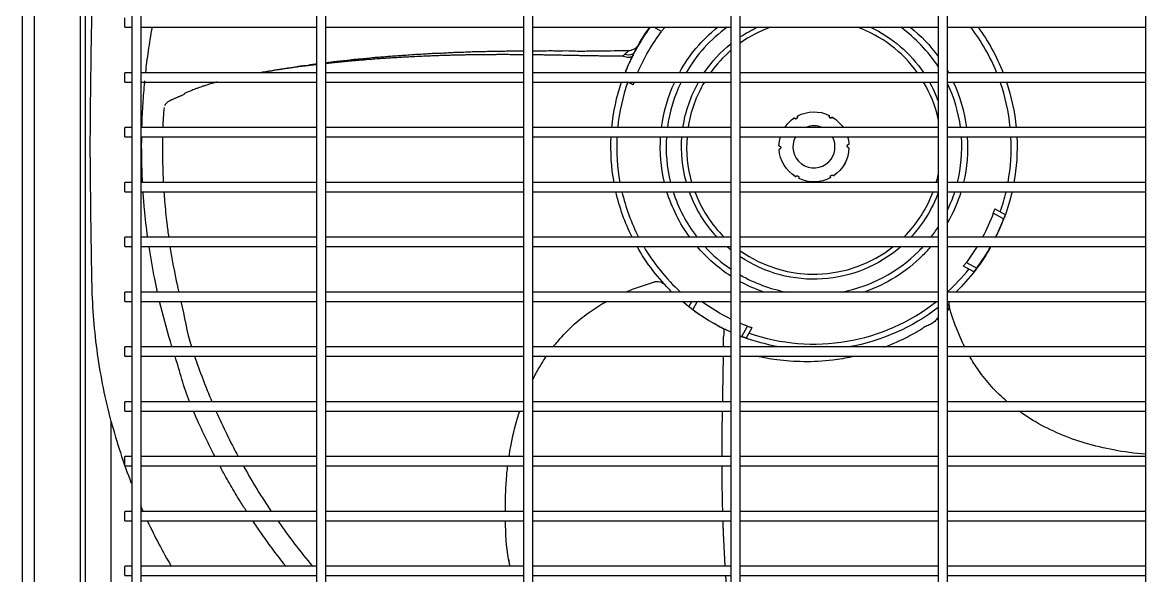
# Model space of a CAD drawing. Extents: x 58467 to 79089, y -33726 to -17391.
# Drawn here: x 78288.75 to 78336.85, y -19141.39 to -19117.69 of the extents above; entities that cross this region are included whole.
import ezdxf

# ---------------------------------------------------------------- set-up
doc = ezdxf.new("R2010")
doc.units = 0
doc.header["$LTSCALE"] = 100

# ---------------------------------------------------------------- blocks, each defined once
blk = doc.blocks.new('ZSGT')
at = {"color": 3}
for p, q in [((40264.234, -24505.717, -3.539), (40264.234, -24624.08, -3.539)), ((40264.634, -24624.08, -3.539), (40264.634, -24505.717, -3.539)), ((40273.112, -24505.717, -3.539), (40273.112, -24624.08, -3.539)), ((40273.512, -24624.08, -3.539), (40273.512, -24505.717, -3.539)), ((40281.991, -24505.717, -3.539), (40281.991, -24624.08, -3.539)), ((40282.391, -24624.08, -3.539), (40282.391, -24505.717, -3.539)), ((40290.87, -24505.717, -3.539), (40290.87, -24624.08, -3.539)), ((40291.27, -24624.08, -3.539), (40291.27, -24505.717, -3.539)), ((40299.748, -24505.717, -3.539), (40299.748, -24624.08, -3.539)), ((40251.646, -24622.901, -3.539), (40251.646, -24506.852, -3.539)), ((40252.146, -24506.852, -3.539), (40252.146, -24622.901, -3.539)), ((40254.125, -24617.41, -3.539), (40254.125, -24512.252, -3.539)), ((40256.329, -24512.125, -3.539), (40256.329, -24617.58, -3.539)), ((40256.729, -24617.58, -3.539), (40256.729, -24512.125, -3.539)), ((40254.337, -24512.405, -3.539), (40254.337, -24617.258, -3.539)), ((40256.029, -24529.036, -3.539), (40256.029, -24528.636, -3.539)), ((40256.029, -24529.036, -3.539), (40256.329, -24529.036, -3.539)), ((40256.729, -24529.036, -3.539), (40264.234, -24529.036, -3.539)), ((40264.634, -24529.036, -3.539), (40273.113, -24529.036, -3.539)), ((40273.513, -24529.036, -3.539), (40281.992, -24529.036, -3.539)), ((40279.02, -24529.216, -3.539), (40278.693, -24529.036, -3.539)), ((40279.108, -24529.036, -3.539), (40279.145, -24529.056, -3.539)), ((40282.392, -24529.036, -3.539), (40290.869, -24529.036, -3.539)), ((40291.269, -24529.036, -3.539), (40299.748, -24529.036, -3.539)), ((40256.329, -24530.986, -3.539), (40256.029, -24530.986, -3.539)), ((40256.029, -24531.386, -3.539), (40256.029, -24530.986, -3.539)), ((40264.234, -24530.986, -3.539), (40256.729, -24530.986, -3.539)), ((40260.377, -24530.979, -3.539), (40260.364, -24530.986, -3.539)), ((40260.377, -24530.979, -3.539), (40260.377, -24530.986, -3.539)), ((40273.113, -24530.986, -3.539), (40264.634, -24530.986, -3.539)), ((40281.992, -24530.986, -3.539), (40273.513, -24530.986, -3.539)), ((40290.869, -24530.986, -3.539), (40282.392, -24530.986, -3.539)), ((40299.748, -24530.986, -3.539), (40291.269, -24530.986, -3.539)), ((40256.029, -24531.386, -3.539), (40256.329, -24531.386, -3.539)), ((40256.729, -24531.386, -3.539), (40264.234, -24531.386, -3.539)), ((40264.634, -24531.386, -3.539), (40273.113, -24531.386, -3.539)), ((40273.513, -24531.386, -3.539), (40281.992, -24531.386, -3.539)), ((40277.798, -24531.511, -3.539), (40277.571, -24531.386, -3.539)), ((40282.392, -24531.386, -3.539), (40290.869, -24531.386, -3.539)), ((40291.269, -24531.386, -3.539), (40299.748, -24531.386, -3.539)), ((40256.329, -24533.336, -3.539), (40256.029, -24533.336, -3.539)), ((40256.029, -24533.736, -3.539), (40256.029, -24533.336, -3.539)), ((40264.234, -24533.336, -3.539), (40256.729, -24533.336, -3.539)), ((40273.113, -24533.336, -3.539), (40264.634, -24533.336, -3.539)), ((40281.992, -24533.336, -3.539), (40273.513, -24533.336, -3.539)), ((40290.869, -24533.336, -3.539), (40282.392, -24533.336, -3.539)), ((40299.748, -24533.336, -3.539), (40291.269, -24533.336, -3.539)), ((40256.029, -24533.736, -3.539), (40256.329, -24533.736, -3.539)), ((40256.729, -24533.736, -3.539), (40264.234, -24533.736, -3.539)), ((40264.634, -24533.736, -3.539), (40273.113, -24533.736, -3.539)), ((40273.513, -24533.736, -3.539), (40281.992, -24533.736, -3.539)), ((40282.392, -24533.736, -3.539), (40290.869, -24533.736, -3.539)), ((40291.269, -24533.736, -3.539), (40299.748, -24533.736, -3.539)), ((40256.329, -24535.685, -3.539), (40256.029, -24535.685, -3.539)), ((40256.029, -24536.085, -3.539), (40256.029, -24535.685, -3.539)), ((40264.234, -24535.685, -3.539), (40256.729, -24535.685, -3.539)), ((40273.113, -24535.685, -3.539), (40264.634, -24535.685, -3.539)), ((40281.992, -24535.685, -3.539), (40273.513, -24535.685, -3.539)), ((40290.869, -24535.685, -3.539), (40282.392, -24535.685, -3.539)), ((40299.748, -24535.685, -3.539), (40291.269, -24535.685, -3.539)), ((40256.029, -24536.085, -3.539), (40256.329, -24536.085, -3.539)), ((40256.729, -24536.085, -3.539), (40264.234, -24536.085, -3.539)), ((40264.634, -24536.085, -3.539), (40273.113, -24536.085, -3.539)), ((40273.513, -24536.085, -3.539), (40281.992, -24536.085, -3.539)), ((40282.392, -24536.085, -3.539), (40290.869, -24536.085, -3.539)), ((40291.269, -24536.085, -3.539), (40299.748, -24536.085, -3.539)), ((40293.295, -24536.82, -3.539), (40293.74, -24537.064, -3.539)), ((40293.671, -24537.254, -3.539), (40293.227, -24537.011, -3.539)), ((40256.329, -24538.035, -3.539), (40256.029, -24538.035, -3.539)), ((40256.029, -24538.435, -3.539), (40256.029, -24538.035, -3.539)), ((40264.234, -24538.035, -3.539), (40256.729, -24538.035, -3.539)), ((40273.113, -24538.035, -3.539), (40264.634, -24538.035, -3.539)), ((40281.992, -24538.035, -3.539), (40273.513, -24538.035, -3.539)), ((40290.869, -24538.035, -3.539), (40282.392, -24538.035, -3.539)), ((40299.748, -24538.035, -3.539), (40291.269, -24538.035, -3.539)), ((40256.029, -24538.435, -3.539), (40256.329, -24538.435, -3.539)), ((40256.729, -24538.435, -3.539), (40264.234, -24538.435, -3.539)), ((40264.634, -24538.435, -3.539), (40273.113, -24538.435, -3.539)), ((40273.513, -24538.435, -3.539), (40281.992, -24538.435, -3.539)), ((40282.392, -24538.435, -3.539), (40290.869, -24538.435, -3.539)), ((40291.269, -24538.435, -3.539), (40299.748, -24538.435, -3.539)), ((40293.069, -24538.535, -3.539), (40293.068, -24538.535, -3.539)), ((40292.394, -24539.518, -3.539), (40291.949, -24539.274, -3.539)), ((40292.073, -24539.114, -3.539), (40292.516, -24539.357, -3.539)), ((40279.188, -24540.101, -3.539), (40279.17, -24540.081, -3.539)), ((40256.329, -24540.385, -3.539), (40256.029, -24540.385, -3.539)), ((40256.029, -24540.785, -3.539), (40256.029, -24540.385, -3.539)), ((40264.234, -24540.385, -3.539), (40256.729, -24540.385, -3.539)), ((40273.113, -24540.385, -3.539), (40264.634, -24540.385, -3.539)), ((40281.992, -24540.385, -3.539), (40273.513, -24540.385, -3.539)), ((40290.869, -24540.385, -3.539), (40282.392, -24540.385, -3.539)), ((40299.748, -24540.385, -3.539), (40291.269, -24540.385, -3.539)), ((40256.029, -24540.785, -3.539), (40256.329, -24540.785, -3.539)), ((40256.729, -24540.785, -3.539), (40264.234, -24540.785, -3.539)), ((40264.634, -24540.785, -3.539), (40273.113, -24540.785, -3.539)), ((40273.513, -24540.785, -3.539), (40281.992, -24540.785, -3.539)), ((40280.194, -24541.012, -3.539), (40280.319, -24540.785, -3.539)), ((40280.547, -24540.785, -3.539), (40280.355, -24541.135, -3.539)), ((40282.392, -24540.785, -3.539), (40290.869, -24540.785, -3.539)), ((40291.269, -24540.785, -3.539), (40299.748, -24540.785, -3.539)), ((40282.458, -24542.289, -3.539), (40282.702, -24541.846, -3.539)), ((40282.892, -24541.914, -3.539), (40282.648, -24542.359, -3.539)), ((40256.329, -24542.734, -3.539), (40256.029, -24542.734, -3.539)), ((40256.029, -24543.134, -3.539), (40256.029, -24542.734, -3.539)), ((40256.029, -24543.134, -3.539), (40256.329, -24543.134, -3.539)), ((40264.234, -24542.734, -3.539), (40256.729, -24542.734, -3.539)), ((40256.729, -24543.134, -3.539), (40264.234, -24543.134, -3.539)), ((40273.113, -24542.734, -3.539), (40264.634, -24542.734, -3.539)), ((40264.634, -24543.134, -3.539), (40273.113, -24543.134, -3.539)), ((40281.992, -24542.734, -3.539), (40273.513, -24542.734, -3.539)), ((40273.513, -24543.134, -3.539), (40281.992, -24543.134, -3.539)), ((40277.123, -24543.139, -3.539), (40277.118, -24543.134, -3.539)), ((40281.075, -24543.134, -3.539), (40281.074, -24543.137, -3.539)), ((40281.075, -24543.134, -3.539), (40281.074, -24543.137, -3.539)), ((40290.869, -24542.734, -3.539), (40282.392, -24542.734, -3.539)), ((40282.392, -24543.134, -3.539), (40290.869, -24543.134, -3.539)), ((40299.748, -24542.734, -3.539), (40291.269, -24542.734, -3.539)), ((40291.269, -24543.134, -3.539), (40299.748, -24543.134, -3.539)), ((40256.329, -24545.084, -3.539), (40256.029, -24545.084, -3.539)), ((40256.029, -24545.484, -3.539), (40256.029, -24545.084, -3.539)), ((40264.234, -24545.084, -3.539), (40256.729, -24545.084, -3.539)), ((40273.113, -24545.084, -3.539), (40264.634, -24545.084, -3.539)), ((40281.992, -24545.084, -3.539), (40273.513, -24545.084, -3.539)), ((40290.869, -24545.084, -3.539), (40282.392, -24545.084, -3.539)), ((40299.748, -24545.084, -3.539), (40291.269, -24545.084, -3.539)), ((40256.029, -24545.484, -3.539), (40256.329, -24545.484, -3.539)), ((40256.729, -24545.484, -3.539), (40264.234, -24545.484, -3.539)), ((40264.634, -24545.484, -3.539), (40273.113, -24545.484, -3.539)), ((40273.513, -24545.484, -3.539), (40281.992, -24545.484, -3.539)), ((40282.392, -24545.484, -3.539), (40290.869, -24545.484, -3.539)), ((40291.269, -24545.484, -3.539), (40299.748, -24545.484, -3.539)), ((40255.449, -24554.305, -3.539), (40255.449, -24545.935, -3.539)), ((40256.329, -24547.434, -3.539), (40256.029, -24547.434, -3.539)), ((40256.029, -24547.833, -3.539), (40256.029, -24547.434, -3.539)), ((40264.234, -24547.434, -3.539), (40256.729, -24547.434, -3.539)), ((40273.113, -24547.434, -3.539), (40264.634, -24547.434, -3.539)), ((40281.992, -24547.434, -3.539), (40273.513, -24547.434, -3.539)), ((40290.869, -24547.434, -3.539), (40282.392, -24547.434, -3.539)), ((40299.748, -24547.434, -3.539), (40291.269, -24547.434, -3.539)), ((40256.029, -24547.833, -3.539), (40256.329, -24547.833, -3.539)), ((40256.729, -24547.833, -3.539), (40264.234, -24547.833, -3.539)), ((40264.634, -24547.833, -3.539), (40273.113, -24547.833, -3.539)), ((40273.513, -24547.833, -3.539), (40281.992, -24547.833, -3.539)), ((40282.392, -24547.833, -3.539), (40290.869, -24547.833, -3.539)), ((40291.269, -24547.833, -3.539), (40299.748, -24547.833, -3.539)), ((40256.329, -24549.783, -3.539), (40256.029, -24549.783, -3.539)), ((40256.029, -24550.183, -3.539), (40256.029, -24549.783, -3.539)), ((40264.234, -24549.783, -3.539), (40256.729, -24549.783, -3.539)), ((40273.113, -24549.783, -3.539), (40264.634, -24549.783, -3.539)), ((40281.992, -24549.783, -3.539), (40273.513, -24549.783, -3.539)), ((40290.869, -24549.783, -3.539), (40282.392, -24549.783, -3.539)), ((40299.748, -24549.783, -3.539), (40291.269, -24549.783, -3.539)), ((40256.029, -24550.183, -3.539), (40256.329, -24550.183, -3.539)), ((40256.729, -24550.183, -3.539), (40264.234, -24550.183, -3.539)), ((40264.634, -24550.183, -3.539), (40273.113, -24550.183, -3.539)), ((40273.513, -24550.183, -3.539), (40281.992, -24550.183, -3.539)), ((40282.392, -24550.183, -3.539), (40290.869, -24550.183, -3.539)), ((40291.269, -24550.183, -3.539), (40299.748, -24550.183, -3.539)), ((40256.329, -24552.133, -3.539), (40256.029, -24552.133, -3.539)), ((40256.029, -24552.533, -3.539), (40256.029, -24552.133, -3.539)), ((40264.234, -24552.133, -3.539), (40256.729, -24552.133, -3.539)), ((40273.113, -24552.133, -3.539), (40264.634, -24552.133, -3.539)), ((40281.992, -24552.133, -3.539), (40273.513, -24552.133, -3.539)), ((40290.869, -24552.133, -3.539), (40282.392, -24552.133, -3.539)), ((40299.748, -24552.133, -3.539), (40291.269, -24552.133, -3.539)), ((40256.029, -24552.533, -3.539), (40256.329, -24552.533, -3.539)), ((40256.729, -24552.533, -3.539), (40264.234, -24552.533, -3.539)), ((40264.634, -24552.533, -3.539), (40273.113, -24552.533, -3.539)), ((40273.513, -24552.533, -3.539), (40281.992, -24552.533, -3.539)), ((40282.392, -24552.533, -3.539), (40290.869, -24552.533, -3.539)), ((40291.269, -24552.533, -3.539), (40299.748, -24552.533, -3.539))]:
    blk.add_line(p, q, dxfattribs=at)
for radius, start, end in [(8.691, 143.8334, 158.5429), (6.332, 125.91, 149.8669), (5.455, 109.9069, 125.3531), (5.455, 35.6456, 70.0931), (6.332, 32.7938, 54.09), (8.449, 22.1036, 37.3772), (5.455, 130.6856, 144.3544), (8.449, 160.7868, 174.3659), (6.332, 153.9675, 172.4738), (5.455, 149.3719, 171.2531), (5.455, 12.6281, 30.6282), (6.332, 7.5263, 25.3407), (8.449, 5.6354, 19.2045), (0.9, 67.2019, 112.7981), (8.449, 177.0854, 190.3653), (6.332, 176.1131, 193.8938), (5.455, 175.4831, 196.1831), (0.9, 151.4868, 315), (0.9, 315, 28.513), (6.332, 346.1063, 3.8869), (8.449, 349.636, 2.9158), (5.455, 343.8169, 347.3662), (8.449, 193.1359, 207.2591), (6.332, 197.6513, 217.6706), (5.455, 200.61, 225.1912), (5.455, 315, 339.39), (6.332, 334.6538, 342.3488), (8.449, 340.7868, 346.8654), (8.691, 333.5604, 339.1851), (6.332, 322.3294, 327.2006), (8.449, 210.3544, 227.4022), (6.332, 222.4013, 235.8394), (5.455, 234.6525, 308.4862), (6.332, 280.8338, 315), (6.332, 315, 317.5988), (8.691, 323.3149, 330.576), (6.332, 240.1088, 259.1663), (8.449, 312.6368, 321.7132), (8.691, 233.3149, 245.8496), (8.449, 250.7868, 308.4201)]:
    blk.add_arc((40285.547, -24534.165, -3.539), radius, start, end, dxfattribs=at)
at = {"color": 3, "extrusion": (0, 0, -1)}
for centre, radius, start, end in [((-40285.547, -24534.165, 3.539), 8.699, 27.6697, 36.1312), ((-40285.547, -24534.165, 3.539), 8.191, 22.8394, 37.1733), ((-40285.547, -24534.165, 3.539), 6.582, 28.8787, 51.1875), ((-40285.547, -24534.165, 3.539), 5.671, 56.1881, 64.7325), ((-40285.547, -24534.165, 3.539), 5.671, 115.2562, 145.8956), ((-40285.547, -24534.165, 3.539), 6.582, 128.8013, 143.9606), ((-40285.547, -24534.165, 3.539), 8.699, 143.8703, 158.5638), ((-40285.547, -24534.165, 3.539), 5.671, 34.0931, 51.1706), ((-40285.547, -24534.165, 3.539), 6.582, 150.3844, 151.11), ((-40285.547, -24534.165, 3.539), 8.699, 5.4718, 18.6329), ((-40285.547, -24534.165, 3.539), 6.582, 7.2394, 24.975), ((-40285.547, -24534.165, 3.539), 5.671, 8.4094, 29.34), ((-40285.547, -24534.165, 3.539), 5.671, 150.6487, 159.8006), ((-40285.547, -24534.165, 3.539), 6.582, 155.0137, 172.7494), ((-40285.547, -24534.165, 3.539), 8.699, 161.3663, 174.5273), ((-40285.547, -24534.165, 3.539), 1.5, 33.5817, 55.8849), ((-40285.547, -24534.165, 3.539), 1.5, 33.5818, 55.7851), ((-40284.769, -24532.883, 3.539), 0.075, 150.1825, 327.3175), ((-40285.547, -24534.165, 3.539), 1.5, 61.5149, 115.7863), ((-40285.547, -24534.165, 3.539), 1.5, 61.6151, 115.8849), ((-40286.268, -24532.85, 3.539), 0.075, 210.1825, 27.3175), ((-40285.547, -24534.165, 3.539), 1.5, 121.5137, 146.4184), ((-40285.547, -24534.165, 3.539), 1.5, 121.6151, 146.419), ((-40285.547, -24534.165, 3.539), 8.699, 349.9351, 2.8298), ((-40285.547, -24534.165, 3.539), 6.582, 346.6463, 3.7406), ((-40285.547, -24534.165, 3.539), 5.671, 344.4525, 4.3425), ((-40285.547, -24534.165, 3.539), 1.5, 1.6151, 16.6471), ((-40285.547, -24534.165, 3.539), 1.5, 1.5149, 16.647), ((-40285.547, -24534.165, 3.539), 1.5, 163.3536, 175.8849), ((-40285.547, -24534.165, 3.539), 1.5, 163.3536, 175.7851), ((-40285.547, -24534.165, 3.539), 6.582, 176.2481, 193.3425), ((-40285.547, -24534.165, 3.539), 8.699, 177.1681, 190.0628), ((-40284.047, -24534.198, 3.539), 0.075, 90.1825, 267.3175), ((-40285.547, -24534.165, 3.539), 1.5, 301.6151, 355.8849), ((-40285.547, -24534.165, 3.539), 1.5, 301.5149, 355.7851), ((-40285.547, -24534.165, 3.539), 1.5, 181.6151, 235.8849), ((-40285.547, -24534.165, 3.539), 1.5, 181.5149, 235.7851), ((-40287.046, -24534.133, 3.539), 0.075, 270.1825, 87.3175), ((-40284.825, -24535.48, 3.539), 0.075, 30.1825, 207.3175), ((-40286.325, -24535.447, 3.539), 0.075, 330.1825, 147.3175), ((-40285.547, -24534.165, 3.539), 1.5, 241.6151, 295.8849), ((-40285.547, -24534.165, 3.539), 1.5, 241.5149, 295.7851), ((-40285.547, -24534.165, 3.539), 8.699, 333.5863, 347.2478), ((-40285.547, -24534.165, 3.539), 6.582, 323.9887, 343.035), ((-40285.547, -24534.165, 3.539), 5.671, 316.9687, 340.2112), ((-40285.547, -24534.165, 3.539), 5.671, 200.1825, 223.02), ((-40285.547, -24534.165, 3.539), 6.582, 196.9538, 209.5988), ((-40285.547, -24534.165, 3.539), 8.699, 192.7514, 200.4357), ((-40285.547, -24534.165, 3.539), 8.191, 200.3267, 208.1938), ((-40285.547, -24534.165, 3.539), 8.699, 314.3587, 330.6054), ((-40285.547, -24534.165, 3.539), 6.582, 302.6925, 319.5563), ((-40285.547, -24534.165, 3.539), 5.671, 308.8237, 311.1581), ((-40285.547, -24534.165, 3.539), 5.671, 228.8306, 303.8063), ((-40285.547, -24534.165, 3.539), 6.582, 225, 250.8806), ((-40285.547, -24534.165, 3.539), 6.582, 220.4325, 225), ((-40285.547, -24534.165, 3.539), 8.699, 209.3961, 225.6416), ((-40285.547, -24534.165, 3.539), 8.191, 211.4183, 217.1733), ((-40285.547, -24534.165, 3.539), 6.582, 289.1081, 298.6481), ((-40285.547, -24534.165, 3.539), 8.699, 297.6697, 310.4519), ((-40285.547, -24534.165, 3.539), 8.191, 295.7297, 306.0841), ((-40285.547, -24534.165, 3.539), 8.699, 232.2719, 260.0942), ((-40285.547, -24534.165, 3.539), 8.191, 290.3267, 292.6623), ((-40285.547, -24534.165, 3.539), 8.699, 279.905, 290.4357)]:
    blk.add_arc(centre, radius, start, end, dxfattribs=at)
at = {"color": 3, "extrusion": (-5.50525e-06, 5.89787e-06, 1)}
blk.add_arc((40278.823, -24540.443, -3.908), 0.5, 43.0877, 106.4735, dxfattribs=at)
at = {"color": 3, "extrusion": (-5.62471e-06, -5.25028e-06, 1)}
blk.add_arc((40291.824, -24540.889, -3.635), 0.5, 167.9694, 196.4725, dxfattribs=at)
at = {"color": 3}
for centre, major_axis, ratio, start_param, end_param in [((40277.4, -24529.894, -3.539), (-0.443, 0.232), 0.512974, 1.938544, 3.141593), ((40282.335, -24542.785, -3.539), (0.175, 0.468), 0.588101, 0, 0.392495)]:
    blk.add_ellipse(centre, major_axis=major_axis, ratio=ratio, start_param=start_param, end_param=end_param, dxfattribs=at)
for points, knots in [([(40254.549, -24534.136, -3.539), (40254.556, -24533.161, -3.539), (40254.565, -24532.186, -3.539), (40254.59, -24530.236, -3.539), (40254.603, -24529.261, -3.539), (40254.636, -24527.799, -3.539), (40254.655, -24527.311, -3.539), (40254.728, -24526.343, -3.539), (40254.779, -24525.863, -3.539), (40254.971, -24524.437, -3.539), (40255.153, -24523.503, -3.539), (40255.385, -24522.586, -3.539)], [0, 0, 0, 0, 0.25, 0.25, 0.5, 0.5, 0.625, 0.625, 0.75, 0.75, 1, 1, 1, 1]), ([(40256.926, -24530.984, -3.539), (40256.942, -24530.839, -3.539), (40256.999, -24530.362, -3.539), (40257.092, -24529.711, -3.539), (40257.179, -24529.208, -3.539), (40257.21, -24529.032, -3.539)], [0, 0, 0, 0, 0.222526, 0.729479, 1, 1, 1, 1]), ([(40279.145, -24529.056, -3.539), (40279.145, -24529.056, -3.539), (40279.142, -24529.059, -3.539), (40279.133, -24529.071, -3.539), (40279.126, -24529.08, -3.539), (40279.109, -24529.101, -3.539), (40279.099, -24529.115, -3.539), (40279.075, -24529.145, -3.539), (40279.062, -24529.162, -3.539), (40279.04, -24529.191, -3.539), (40279.03, -24529.204, -3.539), (40279.02, -24529.216, -3.539)], [0, 0, 0, 0, 0.211356, 0.211356, 0.422617, 0.422617, 0.635365, 0.635365, 0.851032, 0.851032, 1, 1, 1, 1]), ([(40273.104, -24530.062, -3.539), (40273.047, -24530.064, -3.539), (40272.888, -24530.068, -3.539), (40272.723, -24530.066, -3.539), (40272.561, -24530.064, -3.539), (40272.478, -24530.065, -3.539), (40272.324, -24530.074, -3.539), (40272.146, -24530.082, -3.539), (40271.929, -24530.077, -3.539), (40271.677, -24530.076, -3.539), (40271.39, -24530.091, -3.539), (40271.161, -24530.1, -3.539), (40270.98, -24530.1, -3.539), (40270.857, -24530.1, -3.539), (40270.737, -24530.105, -3.539), (40270.569, -24530.119, -3.539), (40270.376, -24530.124, -3.539), (40270.155, -24530.126, -3.539), (40269.916, -24530.135, -3.539), (40269.663, -24530.155, -3.539), (40269.448, -24530.166, -3.539), (40269.276, -24530.169, -3.539), (40269.118, -24530.172, -3.539), (40268.912, -24530.195, -3.539), (40268.689, -24530.204, -3.539), (40268.475, -24530.212, -3.539), (40268.243, -24530.227, -3.539), (40267.998, -24530.252, -3.539), (40267.785, -24530.268, -3.539), (40267.611, -24530.275, -3.539), (40267.448, -24530.283, -3.539), (40267.237, -24530.311, -3.539), (40267.005, -24530.325, -3.539), (40266.787, -24530.339, -3.539), (40266.557, -24530.361, -3.539), (40266.318, -24530.391, -3.539), (40266.105, -24530.41, -3.539), (40265.925, -24530.422, -3.539), (40265.754, -24530.438, -3.539), (40265.537, -24530.474, -3.539), (40265.282, -24530.492, -3.539), (40265.054, -24530.515, -3.539), (40264.847, -24530.543, -3.539), (40264.715, -24530.562, -3.539), (40264.632, -24530.573, -3.539)], [0, 0, 0, 0, 0.020993, 0.060732, 0.0678, 0.074162, 0.086897, 0.117658, 0.135798, 0.155524, 0.197696, 0.23796, 0.254024, 0.266902, 0.278583, 0.291499, 0.323077, 0.341369, 0.36095, 0.402348, 0.440072, 0.454754, 0.466698, 0.490617, 0.521317, 0.539051, 0.558332, 0.59936, 0.637234, 0.652147, 0.664401, 0.689266, 0.720818, 0.739028, 0.758563, 0.799999, 0.837338, 0.851752, 0.864099, 0.891017, 0.924896, 0.944238, 0.965101, 1, 1, 1, 1]), ([(40277.726, -24530.039, -3.539), (40277.53, -24530.046, -3.539), (40277.134, -24530.057, -3.539), (40276.712, -24530.06, -3.539), (40276.426, -24530.061, -3.539), (40276.303, -24530.06, -3.539), (40276.172, -24530.062, -3.539), (40276.064, -24530.059, -3.539), (40275.962, -24530.06, -3.539), (40275.8, -24530.067, -3.539), (40275.617, -24530.084, -3.539), (40275.336, -24530.068, -3.539), (40274.951, -24530.052, -3.539), (40274.641, -24530.063, -3.539), (40274.395, -24530.058, -3.539), (40274.269, -24530.055, -3.539), (40274.087, -24530.057, -3.539), (40273.891, -24530.075, -3.539), (40273.657, -24530.063, -3.539), (40273.545, -24530.06, -3.539), (40273.511, -24530.059, -3.539)], [0, 0, 0, 0, 0.133514, 0.270433, 0.286934, 0.326862, 0.357504, 0.38702, 0.40567, 0.425383, 0.498549, 0.559198, 0.624297, 0.752478, 0.802637, 0.822176, 0.83997, 0.924593, 0.976886, 1, 1, 1, 1]), ([(40277.448, -24530.189, -3.539), (40277.5, -24530.143, -3.539), (40277.551, -24530.098, -3.539), (40277.607, -24530.055, -3.539), (40277.617, -24530.045, -3.539), (40277.614, -24530.043, -3.539)], [0, 0, 0, 0, 0.677972, 0.677972, 1, 1, 1, 1]), ([(40277.988, -24529.843, -3.539), (40277.963, -24529.879, -3.539), (40277.901, -24529.95, -3.539), (40277.768, -24530.018, -3.539), (40277.66, -24530.053, -3.539), (40277.604, -24530.045, -3.539), (40277.603, -24530.044, -3.539)], [0, 0, 0, 0, 0.282713, 0.623797, 0.98945, 1, 1, 1, 1]), ([(40264.234, -24530.644, -3.539), (40264.204, -24530.647, -3.539), (40264.113, -24530.658, -3.539), (40263.993, -24530.672, -3.539), (40263.841, -24530.691, -3.539), (40263.704, -24530.708, -3.539), (40263.552, -24530.728, -3.539), (40263.415, -24530.746, -3.539), (40263.28, -24530.764, -3.539), (40263.132, -24530.784, -3.539), (40263.001, -24530.803, -3.539), (40262.855, -24530.824, -3.539), (40262.739, -24530.841, -3.539), (40262.594, -24530.863, -3.539), (40262.465, -24530.882, -3.539), (40262.321, -24530.905, -3.539), (40262.192, -24530.926, -3.539), (40262.063, -24530.947, -3.539), (40261.943, -24530.967, -3.539), (40261.867, -24530.981, -3.539), (40261.834, -24530.986, -3.539)], [0, 0, 0, 0, 0.03653, 0.110211, 0.147051, 0.220732, 0.275993, 0.331254, 0.386515, 0.441776, 0.515457, 0.552298, 0.625979, 0.66282, 0.736501, 0.791762, 0.847023, 0.902283, 0.957544, 1, 1, 1, 1]), ([(40264.235, -24530.618, -3.539), (40264.216, -24530.62, -3.539), (40264.056, -24530.64, -3.539), (40263.853, -24530.681, -3.539), (40263.59, -24530.708, -3.539), (40263.34, -24530.74, -3.539), (40263.076, -24530.787, -3.539), (40262.854, -24530.822, -3.539), (40262.668, -24530.847, -3.539), (40262.501, -24530.874, -3.539), (40262.298, -24530.921, -3.539), (40262.086, -24530.955, -3.539), (40261.94, -24530.977, -3.539), (40261.888, -24530.986, -3.539), (40261.885, -24530.986, -3.539)], [0, 0, 0, 0, 0.022704, 0.188294, 0.255944, 0.328946, 0.48653, 0.631631, 0.688105, 0.734898, 0.828723, 0.938324, 0.99671, 1, 1, 1, 1]), ([(40273.111, -24530.218, -3.539), (40273.072, -24530.218, -3.539), (40273.001, -24530.217, -3.539), (40272.882, -24530.216, -3.539), (40272.752, -24530.215, -3.539), (40272.606, -24530.215, -3.539), (40272.46, -24530.214, -3.539), (40272.313, -24530.214, -3.539), (40272.165, -24530.214, -3.539), (40272.032, -24530.214, -3.539), (40271.88, -24530.215, -3.539), (40271.745, -24530.215, -3.539), (40271.577, -24530.216, -3.539), (40271.444, -24530.217, -3.539), (40271.28, -24530.219, -3.539), (40271.148, -24530.22, -3.539), (40270.984, -24530.223, -3.539), (40270.853, -24530.225, -3.539), (40270.688, -24530.227, -3.539), (40270.556, -24530.23, -3.539), (40270.389, -24530.234, -3.539), (40270.254, -24530.237, -3.539), (40270.084, -24530.241, -3.539), (40269.933, -24530.245, -3.539), (40269.767, -24530.25, -3.539), (40269.62, -24530.254, -3.539), (40269.472, -24530.259, -3.539), (40269.309, -24530.265, -3.539), (40269.161, -24530.271, -3.539), (40268.997, -24530.277, -3.539), (40268.849, -24530.283, -3.539), (40268.683, -24530.291, -3.539), (40268.532, -24530.298, -3.539), (40268.382, -24530.305, -3.539), (40268.216, -24530.313, -3.539), (40268.07, -24530.321, -3.539), (40267.908, -24530.33, -3.539), (40267.763, -24530.338, -3.539), (40267.602, -24530.348, -3.539), (40267.441, -24530.358, -3.539), (40267.295, -24530.367, -3.539), (40267.133, -24530.378, -3.539), (40266.986, -24530.388, -3.539), (40266.822, -24530.4, -3.539), (40266.676, -24530.411, -3.539), (40266.531, -24530.422, -3.539), (40266.372, -24530.435, -3.539), (40266.214, -24530.447, -3.539), (40266.057, -24530.461, -3.539), (40265.899, -24530.474, -3.539), (40265.758, -24530.487, -3.539), (40265.601, -24530.501, -3.539), (40265.459, -24530.514, -3.539), (40265.301, -24530.53, -3.539), (40265.158, -24530.544, -3.539), (40265.016, -24530.558, -3.539), (40264.86, -24530.574, -3.539), (40264.733, -24530.588, -3.539), (40264.653, -24530.596, -3.539), (40264.635, -24530.598, -3.539)], [0, 0, 0, 0, 0.013718, 0.025238, 0.042517, 0.059796, 0.077075, 0.094355, 0.111634, 0.128913, 0.140433, 0.163472, 0.174991, 0.19803, 0.20955, 0.232588, 0.244108, 0.267147, 0.278666, 0.301705, 0.313225, 0.336264, 0.347783, 0.370822, 0.388101, 0.405381, 0.42266, 0.439939, 0.462978, 0.474498, 0.497537, 0.514816, 0.532095, 0.549374, 0.566653, 0.589692, 0.601212, 0.624251, 0.64153, 0.658809, 0.681848, 0.693368, 0.716407, 0.733686, 0.750965, 0.768244, 0.785524, 0.808563, 0.825842, 0.843121, 0.86616, 0.877679, 0.900718, 0.917998, 0.935277, 0.952556, 0.969835, 0.992874, 1, 1, 1, 1]), ([(40277.359, -24530.277, -3.539), (40277.343, -24530.277, -3.539), (40277.302, -24530.277, -3.539), (40277.217, -24530.277, -3.539), (40277.125, -24530.278, -3.539), (40277.031, -24530.277, -3.539), (40276.948, -24530.277, -3.539), (40276.866, -24530.277, -3.539), (40276.77, -24530.276, -3.539), (40276.67, -24530.276, -3.539), (40276.559, -24530.274, -3.539), (40276.46, -24530.273, -3.539), (40276.353, -24530.272, -3.539), (40276.254, -24530.27, -3.539), (40276.153, -24530.269, -3.539), (40276.037, -24530.267, -3.539), (40275.935, -24530.265, -3.539), (40275.819, -24530.263, -3.539), (40275.701, -24530.261, -3.539), (40275.582, -24530.259, -3.539), (40275.477, -24530.257, -3.539), (40275.369, -24530.254, -3.539), (40275.246, -24530.252, -3.539), (40275.118, -24530.25, -3.539), (40274.993, -24530.247, -3.539), (40274.867, -24530.245, -3.539), (40274.742, -24530.242, -3.539), (40274.617, -24530.24, -3.539), (40274.493, -24530.238, -3.539), (40274.368, -24530.235, -3.539), (40274.243, -24530.233, -3.539), (40274.117, -24530.231, -3.539), (40273.99, -24530.229, -3.539), (40273.847, -24530.227, -3.539), (40273.718, -24530.225, -3.539), (40273.595, -24530.223, -3.539), (40273.537, -24530.223, -3.539), (40273.512, -24530.222, -3.539)], [0, 0, 0, 0, 0.014596, 0.03792, 0.072906, 0.09623, 0.119554, 0.142878, 0.166202, 0.201188, 0.224512, 0.259498, 0.282822, 0.306146, 0.341132, 0.364456, 0.399442, 0.422766, 0.457752, 0.492738, 0.516062, 0.539386, 0.574372, 0.609358, 0.632682, 0.667668, 0.702654, 0.725978, 0.760964, 0.79595, 0.819274, 0.85426, 0.889246, 0.91257, 0.959218, 0.982542, 1, 1, 1, 1]), ([(40277.359, -24530.277, -3.539), (40277.359, -24530.277, -3.539), (40277.359, -24530.276, -3.539), (40277.388, -24530.245, -3.539), (40277.418, -24530.216, -3.539), (40277.448, -24530.189, -3.539)], [0, 0, 0, 0, 0.000046, 0.000046, 1, 1, 1, 1]), ([(40277.372, -24530.279, -3.539), (40277.463, -24530.308, -3.539), (40277.549, -24530.323, -3.539), (40277.688, -24530.324, -3.539), (40277.74, -24530.308, -3.539), (40277.766, -24530.28, -3.539)], [0, 0, 0, 0, 0.5, 0.5, 1, 1, 1, 1]), ([(40277.766, -24530.28, -3.539), (40277.756, -24530.3, -3.539), (40277.747, -24530.321, -3.539), (40277.693, -24530.437, -3.539), (40277.649, -24530.535, -3.539), (40277.567, -24530.718, -3.539), (40277.529, -24530.804, -3.539), (40277.479, -24530.922, -3.539), (40277.465, -24530.954, -3.539), (40277.452, -24530.986, -3.539)], [0, 0, 0, 0, 0.087898, 0.087898, 0.500484, 0.500484, 0.864594, 0.864594, 1, 1, 1, 1]), ([(40256.762, -24533.335, -3.539), (40256.763, -24533.328, -3.539), (40256.771, -24533.026, -3.539), (40256.799, -24532.415, -3.539), (40256.849, -24531.754, -3.539), (40256.884, -24531.389, -3.539), (40256.89, -24531.331, -3.539)], [0, 0, 0, 0, 0.009862, 0.452008, 0.912782, 1, 1, 1, 1]), ([(40259.982, -24531.386, -3.539), (40259.948, -24531.395, -3.539), (40259.878, -24531.415, -3.539), (40259.783, -24531.442, -3.539), (40259.688, -24531.471, -3.539), (40259.59, -24531.501, -3.539), (40259.494, -24531.532, -3.539), (40259.41, -24531.559, -3.539), (40259.328, -24531.587, -3.539), (40259.235, -24531.62, -3.539), (40259.143, -24531.653, -3.539), (40259.064, -24531.682, -3.539), (40258.986, -24531.712, -3.539), (40258.91, -24531.741, -3.539), (40258.823, -24531.776, -3.539), (40258.749, -24531.806, -3.539), (40258.677, -24531.836, -3.539), (40258.616, -24531.861, -3.539), (40258.555, -24531.886, -3.539), (40258.582, -24531.915, -3.539), (40258.515, -24531.944, -3.539), (40258.45, -24531.972, -3.539), (40258.398, -24531.994, -3.539), (40258.343, -24532.018, -3.539), (40258.297, -24532.038, -3.539), (40258.243, -24532.062, -3.539), (40258.202, -24532.08, -3.539), (40258.155, -24532.1, -3.539), (40258.114, -24532.118, -3.539), (40258.079, -24532.134, -3.539), (40258.041, -24532.15, -3.539), (40258.026, -24532.157, -3.539), (40258.021, -24532.159, -3.539)], [0, 0, 0, 0, 0.039009, 0.083366, 0.112937, 0.157294, 0.201651, 0.231222, 0.260794, 0.305151, 0.349508, 0.379079, 0.40865, 0.453007, 0.482579, 0.526936, 0.556507, 0.586078, 0.61565, 0.645221, 0.689578, 0.71915, 0.748721, 0.778292, 0.807864, 0.837435, 0.867006, 0.896578, 0.926149, 0.95572, 0.985292, 1, 1, 1, 1]), ([(40277.842, -24531.386, -3.539), (40277.835, -24531.406, -3.539), (40277.829, -24531.424, -3.539), (40277.817, -24531.457, -3.539), (40277.812, -24531.472, -3.539), (40277.804, -24531.494, -3.539), (40277.801, -24531.502, -3.539), (40277.799, -24531.509, -3.539), (40277.798, -24531.511, -3.539), (40277.798, -24531.511, -3.539)], [0, 0, 0, 0, 0.272273, 0.272273, 0.55574, 0.55574, 0.835863, 0.835863, 1, 1, 1, 1]), ([(40258.001, -24532.168, -3.539), (40257.969, -24532.185, -3.539), (40257.905, -24532.221, -3.539), (40257.831, -24532.262, -3.539), (40257.782, -24532.317, -3.539), (40257.748, -24532.368, -3.539), (40257.734, -24532.396, -3.539)], [0, 0, 0, 0, 0.181976, 0.413188, 0.708779, 1, 1, 1, 1]), ([(40284.703, -24532.924, -3.539), (40284.712, -24532.94, -3.539), (40284.748, -24532.966, -3.539), (40284.799, -24532.957, -3.539), (40284.828, -24532.93, -3.539), (40284.841, -24532.903, -3.539), (40284.842, -24532.872, -3.539), (40284.835, -24532.853, -3.539), (40284.831, -24532.845, -3.539)], [0, 0, 0, 0, 0.25, 0.5, 0.625, 0.75, 0.875, 1, 1, 1, 1]), ([(40286.2, -24532.813, -3.539), (40286.191, -24532.83, -3.539), (40286.186, -24532.874, -3.539), (40286.22, -24532.914, -3.539), (40286.257, -24532.926, -3.539), (40286.287, -24532.923, -3.539), (40286.314, -24532.909, -3.539), (40286.327, -24532.893, -3.539), (40286.332, -24532.885, -3.539)], [0, 0, 0, 0, 0.25, 0.5, 0.625, 0.75, 0.875, 1, 1, 1, 1]), ([(40257.64, -24533.737, -3.539), (40257.637, -24533.907, -3.539), (40257.637, -24534.494, -3.539), (40257.652, -24535.143, -3.539), (40257.676, -24535.621, -3.539), (40257.679, -24535.686, -3.539)], [0, 0, 0, 0, 0.25942, 0.898801, 1, 1, 1, 1]), ([(40255.449, -24545.935, -3.539), (40255.197, -24544.979, -3.539), (40255.002, -24544.014, -3.539), (40254.796, -24542.553, -3.539), (40254.742, -24542.064, -3.539), (40254.662, -24541.082, -3.539), (40254.639, -24540.588, -3.539), (40254.614, -24539.597, -3.539), (40254.608, -24539.1, -3.539), (40254.592, -24538.108, -3.539), (40254.585, -24537.612, -3.539), (40254.565, -24536.123, -3.539), (40254.556, -24535.129, -3.539), (40254.549, -24534.136, -3.539)], [0, 0, 0, 0, 0.25, 0.25, 0.375, 0.375, 0.5, 0.5, 0.625, 0.625, 0.75, 0.75, 1, 1, 1, 1]), ([(40256.79, -24535.687, -3.539), (40256.786, -24535.609, -3.539), (40256.762, -24535.102, -3.539), (40256.756, -24534.594, -3.539), (40256.75, -24534.165, -3.539)], [0, 0, 0, 0, 0.15493, 1, 1, 1, 1]), ([(40284.049, -24534.276, -3.539), (40284.068, -24534.275, -3.539), (40284.108, -24534.257, -3.539), (40284.126, -24534.208, -3.539), (40284.118, -24534.17, -3.539), (40284.101, -24534.145, -3.539), (40284.075, -24534.129, -3.539), (40284.055, -24534.125, -3.539), (40284.046, -24534.126, -3.539)], [0, 0, 0, 0, 0.25, 0.5, 0.625, 0.75, 0.875, 1, 1, 1, 1]), ([(40257.012, -24538.04, -3.539), (40256.957, -24537.636, -3.539), (40256.883, -24536.986, -3.539), (40256.83, -24536.334, -3.539), (40256.814, -24536.088, -3.539)], [0, 0, 0, 0, 0.622175, 1, 1, 1, 1]), ([(40257.704, -24536.086, -3.539), (40257.713, -24536.22, -3.539), (40257.748, -24536.674, -3.539), (40257.813, -24537.323, -3.539), (40257.879, -24537.839, -3.539), (40257.907, -24538.035, -3.539)], [0, 0, 0, 0, 0.205527, 0.696848, 1, 1, 1, 1]), ([(40293.227, -24537.011, -3.539), (40293.235, -24536.989, -3.539), (40293.243, -24536.967, -3.539), (40293.258, -24536.927, -3.539), (40293.265, -24536.907, -3.539), (40293.277, -24536.874, -3.539), (40293.282, -24536.859, -3.539), (40293.29, -24536.837, -3.539), (40293.292, -24536.828, -3.539), (40293.295, -24536.821, -3.539), (40293.295, -24536.82, -3.539), (40293.295, -24536.82, -3.539)], [0, 0, 0, 0, 0.21816, 0.21816, 0.436362, 0.436362, 0.653817, 0.653817, 0.868707, 0.868707, 1, 1, 1, 1]), ([(40293.328, -24538.051, -3.539), (40293.337, -24538.03, -3.539), (40293.347, -24538.01, -3.539), (40293.401, -24537.894, -3.539), (40293.445, -24537.796, -3.539), (40293.526, -24537.613, -3.539), (40293.564, -24537.526, -3.539), (40293.635, -24537.361, -3.539), (40293.669, -24537.281, -3.539), (40293.698, -24537.202, -3.539)], [0, 0, 0, 0, 0.07319, 0.07319, 0.416738, 0.416738, 0.719921, 0.719921, 1, 1, 1, 1]), ([(40293.74, -24537.064, -3.539), (40293.74, -24537.064, -3.539), (40293.739, -24537.067, -3.539), (40293.734, -24537.081, -3.539), (40293.73, -24537.092, -3.539), (40293.721, -24537.118, -3.539), (40293.715, -24537.134, -3.539), (40293.702, -24537.169, -3.539), (40293.695, -24537.19, -3.539), (40293.682, -24537.224, -3.539), (40293.676, -24537.239, -3.539), (40293.671, -24537.254, -3.539)], [0, 0, 0, 0, 0.211758, 0.211758, 0.423432, 0.423432, 0.636431, 0.636431, 0.852021, 0.852021, 1, 1, 1, 1]), ([(40257.429, -24540.39, -3.539), (40257.388, -24540.202, -3.539), (40257.252, -24539.555, -3.539), (40257.138, -24538.904, -3.539), (40257.069, -24538.44, -3.539)], [0, 0, 0, 0, 0.290991, 1, 1, 1, 1]), ([(40257.965, -24538.435, -3.539), (40258, -24538.659, -3.539), (40258.108, -24539.309, -3.539), (40258.24, -24539.959, -3.539), (40258.337, -24540.385, -3.539)], [0, 0, 0, 0, 0.345093, 1, 1, 1, 1]), ([(40291.949, -24539.274, -3.539), (40291.949, -24539.274, -3.539), (40291.951, -24539.271, -3.539), (40291.96, -24539.26, -3.539), (40291.967, -24539.251, -3.539), (40291.984, -24539.229, -3.539), (40291.995, -24539.216, -3.539), (40292.018, -24539.186, -3.539), (40292.031, -24539.169, -3.539), (40292.054, -24539.139, -3.539), (40292.064, -24539.127, -3.539), (40292.073, -24539.114, -3.539)], [0, 0, 0, 0, 0.211356, 0.211356, 0.422617, 0.422617, 0.635365, 0.635365, 0.851032, 0.851032, 1, 1, 1, 1]), ([(40292.516, -24539.357, -3.539), (40292.503, -24539.376, -3.539), (40292.489, -24539.394, -3.539), (40292.463, -24539.429, -3.539), (40292.45, -24539.445, -3.539), (40292.429, -24539.473, -3.539), (40292.419, -24539.485, -3.539), (40292.405, -24539.504, -3.539), (40292.399, -24539.511, -3.539), (40292.395, -24539.517, -3.539), (40292.394, -24539.518, -3.539), (40292.394, -24539.518, -3.539)], [0, 0, 0, 0, 0.217793, 0.217793, 0.435623, 0.435623, 0.652794, 0.652794, 0.867695, 0.867695, 1, 1, 1, 1]), ([(40277.513, -24540.374, -3.539), (40277.6, -24540.338, -3.539), (40278.022, -24540.168, -3.539), (40278.454, -24540.023, -3.539), (40278.805, -24539.927, -3.539)], [0, 0, 0, 0, 0.208433, 1, 1, 1, 1]), ([(40258.052, -24542.737, -3.539), (40258.028, -24542.658, -3.539), (40257.831, -24542.016, -3.539), (40257.657, -24541.366, -3.539), (40257.521, -24540.792, -3.539)], [0, 0, 0, 0, 0.122391, 1, 1, 1, 1]), ([(40274.388, -24542.729, -3.539), (40274.451, -24542.647, -3.539), (40274.727, -24542.308, -3.539), (40275.237, -24541.781, -3.539), (40275.946, -24541.214, -3.539), (40276.433, -24540.911, -3.539), (40276.675, -24540.777, -3.539)], [0, 0, 0, 0, 0.103677, 0.436935, 0.728671, 1, 1, 1, 1]), ([(40280.355, -24541.135, -3.539), (40280.336, -24541.121, -3.539), (40280.318, -24541.107, -3.539), (40280.284, -24541.081, -3.539), (40280.267, -24541.069, -3.539), (40280.239, -24541.047, -3.539), (40280.227, -24541.038, -3.539), (40280.208, -24541.023, -3.539), (40280.201, -24541.018, -3.539), (40280.195, -24541.013, -3.539), (40280.194, -24541.012, -3.539), (40280.194, -24541.012, -3.539)], [0, 0, 0, 0, 0.217793, 0.217793, 0.435623, 0.435623, 0.652794, 0.652794, 0.867695, 0.867695, 1, 1, 1, 1]), ([(40291.338, -24541.024, -3.539), (40291.336, -24541.025, -3.539), (40291.332, -24541.029, -3.539), (40291.325, -24541.048, -3.539), (40291.32, -24541.065, -3.539), (40291.306, -24541.115, -3.539), (40291.293, -24541.15, -3.539), (40291.271, -24541.181, -3.539), (40291.27, -24541.182, -3.539), (40291.27, -24541.183, -3.539)], [0, 0, 0, 0, 0.194513, 0.194513, 0.457401, 0.457401, 0.983178, 0.983178, 1, 1, 1, 1]), ([(40292.003, -24542.738, -3.539), (40291.872, -24542.477, -3.539), (40291.612, -24541.878, -3.539), (40291.405, -24541.258, -3.539), (40291.308, -24540.908, -3.539)], [0, 0, 0, 0, 0.448668, 1, 1, 1, 1]), ([(40290.863, -24541.488, -3.539), (40290.838, -24541.507, -3.539), (40290.816, -24541.533, -3.539), (40290.746, -24541.618, -3.539), (40290.691, -24541.671, -3.539), (40290.568, -24541.756, -3.539), (40290.499, -24541.788, -3.539), (40290.369, -24541.84, -3.539), (40290.311, -24541.871, -3.539), (40290.201, -24541.94, -3.539), (40290.147, -24541.979, -3.539), (40289.977, -24542.083, -3.539), (40289.863, -24542.145, -3.539), (40289.521, -24542.332, -3.539), (40289.291, -24542.445, -3.539), (40288.885, -24542.625, -3.539), (40288.708, -24542.698, -3.539), (40288.531, -24542.764, -3.539)], [0, 0, 0, 0, 0.035525, 0.035525, 0.109228, 0.109228, 0.18293, 0.18293, 0.256633, 0.256633, 0.330336, 0.330336, 0.477742, 0.477742, 0.772553, 0.772553, 1, 1, 1, 1]), ([(40281.66, -24542.34, -3.539), (40281.689, -24542.249, -3.539), (40281.705, -24542.163, -3.539), (40281.705, -24542.025, -3.539), (40281.69, -24541.972, -3.539), (40281.661, -24541.946, -3.539)], [0, 0, 0, 0, 0.5, 0.5, 1, 1, 1, 1]), ([(40281.661, -24541.946, -3.539), (40281.682, -24541.956, -3.539), (40281.702, -24541.965, -3.539), (40281.811, -24542.016, -3.539), (40281.901, -24542.056, -3.539), (40281.991, -24542.096, -3.539)], [0, 0, 0, 0, 0.187509, 0.187509, 1, 1, 1, 1]), ([(40282.702, -24541.846, -3.539), (40282.723, -24541.854, -3.539), (40282.745, -24541.862, -3.539), (40282.785, -24541.876, -3.539), (40282.805, -24541.883, -3.539), (40282.838, -24541.895, -3.539), (40282.853, -24541.9, -3.539), (40282.876, -24541.908, -3.539), (40282.884, -24541.911, -3.539), (40282.891, -24541.913, -3.539), (40282.892, -24541.914, -3.539), (40282.892, -24541.914, -3.539)], [0, 0, 0, 0, 0.21816, 0.21816, 0.436362, 0.436362, 0.653817, 0.653817, 0.868707, 0.868707, 1, 1, 1, 1]), ([(40281.658, -24542.353, -3.539), (40281.658, -24542.369, -3.539), (40281.658, -24542.411, -3.539), (40281.659, -24542.495, -3.539), (40281.659, -24542.587, -3.539), (40281.659, -24542.671, -3.539), (40281.659, -24542.716, -3.539), (40281.659, -24542.734, -3.539)], [0, 0, 0, 0, 0.131384, 0.341336, 0.656263, 0.866214, 1, 1, 1, 1]), ([(40282.648, -24542.359, -3.539), (40282.648, -24542.359, -3.539), (40282.645, -24542.357, -3.539), (40282.631, -24542.353, -3.539), (40282.62, -24542.349, -3.539), (40282.594, -24542.339, -3.539), (40282.578, -24542.334, -3.539), (40282.543, -24542.321, -3.539), (40282.523, -24542.313, -3.539), (40282.488, -24542.3, -3.539), (40282.473, -24542.295, -3.539), (40282.458, -24542.289, -3.539)], [0, 0, 0, 0, 0.211758, 0.211758, 0.423432, 0.423432, 0.636431, 0.636431, 0.852021, 0.852021, 1, 1, 1, 1]), ([(40273.495, -24544.151, -3.539), (40273.582, -24543.975, -3.539), (40273.77, -24543.63, -3.539), (40273.98, -24543.297, -3.539), (40274.092, -24543.134, -3.539)], [0, 0, 0, 0, 0.500416, 1, 1, 1, 1]), ([(40281.656, -24543.135, -3.539), (40281.656, -24543.136, -3.539), (40281.655, -24543.18, -3.539), (40281.654, -24543.252, -3.539), (40281.653, -24543.359, -3.539), (40281.652, -24543.458, -3.539), (40281.65, -24543.559, -3.539), (40281.648, -24543.675, -3.539), (40281.647, -24543.777, -3.539), (40281.644, -24543.893, -3.539), (40281.642, -24544.011, -3.539), (40281.64, -24544.131, -3.539), (40281.638, -24544.236, -3.539), (40281.636, -24544.343, -3.539), (40281.633, -24544.466, -3.539), (40281.631, -24544.594, -3.539), (40281.629, -24544.719, -3.539), (40281.626, -24544.845, -3.539), (40281.624, -24544.97, -3.539), (40281.622, -24545.049, -3.539), (40281.622, -24545.082, -3.539), (40281.622, -24545.083, -3.539)], [0, 0, 0, 0, 0.002758, 0.072208, 0.118509, 0.164809, 0.234259, 0.28056, 0.35001, 0.396311, 0.465761, 0.535212, 0.581512, 0.627812, 0.697263, 0.766713, 0.813014, 0.882464, 0.951915, 0.998215, 1, 1, 1, 1]), ([(40287.171, -24543.162, -3.539), (40286.896, -24543.221, -3.539), (40286.625, -24543.266, -3.539), (40285.495, -24543.407, -3.539), (40284.684, -24543.385, -3.539), (40283.656, -24543.25, -3.539), (40283.369, -24543.199, -3.539), (40283.098, -24543.137, -3.539)], [0, 0, 0, 0, 0.178319, 0.178319, 0.758219, 0.758219, 1, 1, 1, 1]), ([(40293.821, -24545.087, -3.539), (40293.584, -24544.883, -3.539), (40293.149, -24544.459, -3.539), (40292.621, -24543.797, -3.539), (40292.335, -24543.347, -3.539), (40292.218, -24543.142, -3.539)], [0, 0, 0, 0, 0.373378, 0.722391, 1, 1, 1, 1]), ([(40259.89, -24547.441, -3.539), (40259.863, -24547.388, -3.539), (40259.719, -24547.108, -3.539), (40259.467, -24546.597, -3.539), (40259.19, -24545.998, -3.539), (40259.029, -24545.627, -3.539), (40258.97, -24545.489, -3.539)], [0, 0, 0, 0, 0.082272, 0.438667, 0.790874, 1, 1, 1, 1]), ([(40259.932, -24545.484, -3.539), (40259.937, -24545.495, -3.539), (40260.226, -24546.149, -3.539), (40260.545, -24546.801, -3.539), (40260.887, -24547.437, -3.539)], [0, 0, 0, 0, 0.017477, 1, 1, 1, 1]), ([(40272.486, -24547.432, -3.539), (40272.508, -24547.289, -3.539), (40272.602, -24546.736, -3.539), (40272.757, -24546.084, -3.539), (40272.914, -24545.582, -3.539), (40272.948, -24545.48, -3.539)], [0, 0, 0, 0, 0.217085, 0.84018, 1, 1, 1, 1]), ([(40281.614, -24545.485, -3.539), (40281.614, -24545.522, -3.539), (40281.612, -24545.606, -3.539), (40281.611, -24545.722, -3.539), (40281.609, -24545.865, -3.539), (40281.606, -24545.994, -3.539), (40281.604, -24546.142, -3.539), (40281.603, -24546.275, -3.539), (40281.601, -24546.407, -3.539), (40281.6, -24546.555, -3.539), (40281.599, -24546.685, -3.539), (40281.598, -24546.831, -3.539), (40281.597, -24546.96, -3.539), (40281.596, -24547.106, -3.539), (40281.596, -24547.252, -3.539), (40281.596, -24547.362, -3.539), (40281.596, -24547.422, -3.539), (40281.596, -24547.434, -3.539)], [0, 0, 0, 0, 0.058456, 0.133376, 0.183323, 0.283216, 0.333162, 0.408082, 0.483002, 0.532949, 0.632842, 0.682788, 0.757708, 0.832628, 0.907548, 0.982468, 1, 1, 1, 1]), ([(40299.748, -24547.334, -3.539), (40299.292, -24547.298, -3.539), (40298.425, -24547.183, -3.539), (40297.198, -24546.892, -3.539), (40296.066, -24546.49, -3.539), (40295.178, -24546.049, -3.539), (40294.609, -24545.688, -3.539), (40294.386, -24545.531, -3.539), (40294.331, -24545.49, -3.539)], [0, 0, 0, 0, 0.239591, 0.456522, 0.654829, 0.860679, 0.964908, 1, 1, 1, 1]), ([(40261.253, -24549.794, -3.539), (40261.156, -24549.644, -3.539), (40260.919, -24549.268, -3.539), (40260.556, -24548.662, -3.539), (40260.272, -24548.157, -3.539), (40260.123, -24547.881, -3.539), (40260.098, -24547.835, -3.539)], [0, 0, 0, 0, 0.235493, 0.585637, 0.931817, 1, 1, 1, 1]), ([(40261.105, -24547.834, -3.539), (40261.117, -24547.856, -3.539), (40261.486, -24548.514, -3.539), (40261.887, -24549.166, -3.539), (40262.305, -24549.789, -3.539)], [0, 0, 0, 0, 0.033617, 1, 1, 1, 1]), ([(40272.33, -24549.783, -3.539), (40272.33, -24549.332, -3.539), (40272.344, -24548.682, -3.539), (40272.407, -24548.031, -3.539), (40272.431, -24547.832, -3.539)], [0, 0, 0, 0, 0.693143, 1, 1, 1, 1]), ([(40281.596, -24547.835, -3.539), (40281.596, -24547.89, -3.539), (40281.597, -24547.98, -3.539), (40281.598, -24548.135, -3.539), (40281.599, -24548.268, -3.539), (40281.6, -24548.433, -3.539), (40281.602, -24548.564, -3.539), (40281.604, -24548.728, -3.539), (40281.606, -24548.859, -3.539), (40281.609, -24549.024, -3.539), (40281.612, -24549.156, -3.539), (40281.615, -24549.323, -3.539), (40281.618, -24549.458, -3.539), (40281.622, -24549.626, -3.539), (40281.625, -24549.725, -3.539), (40281.627, -24549.79, -3.539)], [0, 0, 0, 0, 0.083725, 0.134792, 0.236924, 0.28799, 0.390123, 0.441189, 0.543321, 0.594388, 0.69652, 0.747586, 0.849719, 0.900785, 1, 1, 1, 1]), ([(40262.938, -24552.144, -3.539), (40262.906, -24552.104, -3.539), (40262.702, -24551.846, -3.539), (40262.336, -24551.367, -3.539), (40261.893, -24550.752, -3.539), (40261.622, -24550.355, -3.539), (40261.508, -24550.184, -3.539)], [0, 0, 0, 0, 0.062992, 0.40604, 0.74536, 1, 1, 1, 1]), ([(40262.576, -24550.184, -3.539), (40262.587, -24550.199, -3.539), (40263.051, -24550.864, -3.539), (40263.55, -24551.518, -3.539), (40264.072, -24552.14, -3.539)], [0, 0, 0, 0, 0.02383, 1, 1, 1, 1]), ([(40272.48, -24551.917, -3.539), (40272.474, -24551.887, -3.539), (40272.365, -24551.32, -3.539), (40272.34, -24550.737, -3.539), (40272.333, -24550.184, -3.539)], [0, 0, 0, 0, 0.052096, 1, 1, 1, 1]), ([(40281.639, -24550.18, -3.539), (40281.639, -24550.2, -3.539), (40281.642, -24550.269, -3.539), (40281.646, -24550.403, -3.539), (40281.652, -24550.551, -3.539), (40281.659, -24550.715, -3.539), (40281.665, -24550.863, -3.539), (40281.672, -24551.029, -3.539), (40281.679, -24551.18, -3.539), (40281.686, -24551.33, -3.539), (40281.695, -24551.496, -3.539), (40281.703, -24551.642, -3.539), (40281.712, -24551.804, -3.539), (40281.72, -24551.949, -3.539), (40281.727, -24552.069, -3.539), (40281.731, -24552.124, -3.539), (40281.731, -24552.132, -3.539)], [0, 0, 0, 0, 0.030761, 0.106414, 0.207284, 0.257719, 0.358589, 0.434241, 0.509893, 0.585546, 0.661198, 0.762068, 0.812503, 0.913373, 0.989026, 1, 1, 1, 1]), ([(40272.522, -24552.136, -3.539), (40272.518, -24552.106, -3.539), (40272.506, -24552.016, -3.539), (40272.494, -24551.925, -3.539), (40272.487, -24551.865, -3.539)], [0, 0, 0, 0, 0.329472, 1, 1, 1, 1]), ([(40281.757, -24552.532, -3.539), (40281.757, -24552.537, -3.539), (40281.762, -24552.607, -3.539), (40281.77, -24552.726, -3.539), (40281.782, -24552.89, -3.539), (40281.793, -24553.037, -3.539), (40281.804, -24553.181, -3.539), (40281.816, -24553.34, -3.539), (40281.829, -24553.498, -3.539), (40281.842, -24553.655, -3.539), (40281.856, -24553.813, -3.539), (40281.868, -24553.954, -3.539), (40281.883, -24554.111, -3.539), (40281.896, -24554.253, -3.539), (40281.909, -24554.388, -3.539), (40281.916, -24554.46, -3.539), (40281.918, -24554.484, -3.539)], [0, 0, 0, 0, 0.007103, 0.105116, 0.178625, 0.252135, 0.325644, 0.399153, 0.497166, 0.570676, 0.644185, 0.742198, 0.791204, 0.889217, 0.962726, 1, 1, 1, 1])]:
    blk.add_open_spline(points, degree=3, knots=knots, dxfattribs=at)
for points, degree in [([(40277.843, -24530.126, -3.539), (40277.817, -24530.176, -3.539), (40277.791, -24530.228, -3.539), (40277.766, -24530.28, -3.539)], 3), ([(40277.372, -24530.279, -3.539), (40277.368, -24530.277, -3.539), (40277.364, -24530.277, -3.539), (40277.359, -24530.277, -3.539)], 3), ([(40257.712, -24532.482, -3.539), (40257.684, -24532.768, -3.539), (40257.663, -24533.053, -3.539), (40257.651, -24533.336, -3.539)], 3), ([(40256.75, -24534.165, -3.539), (40256.752, -24534.022, -3.539), (40256.753, -24533.879, -3.539), (40256.755, -24533.735, -3.539)], 3), ([(40287.046, -24534.205, -3.539), (40287.016, -24534.205, -3.539), (40286.972, -24534.162, -3.539), (40286.97, -24534.101, -3.539), (40287.012, -24534.057, -3.539), (40287.043, -24534.055, -3.539)], 2), ([(40284.763, -24535.444, -3.539), (40284.778, -24535.418, -3.539), (40284.837, -24535.401, -3.539), (40284.89, -24535.43, -3.539), (40284.908, -24535.489, -3.539), (40284.894, -24535.516, -3.539)], 2), ([(40286.262, -24535.484, -3.539), (40286.247, -24535.457, -3.539), (40286.262, -24535.398, -3.539), (40286.314, -24535.366, -3.539), (40286.374, -24535.38, -3.539), (40286.39, -24535.406, -3.539)], 2), ([(40279.188, -24540.101, -3.539), (40279.192, -24540.106, -3.539), (40279.166, -24540.077, -3.539)], 2), ([(40258.431, -24540.785, -3.539), (40258.589, -24541.433, -3.539), (40258.677, -24542.083, -3.539), (40258.886, -24542.734, -3.539)], 3), ([(40281.507, -24541.869, -3.539), (40281.558, -24541.896, -3.539), (40281.609, -24541.921, -3.539), (40281.661, -24541.946, -3.539)], 3), ([(40281.66, -24542.34, -3.539), (40281.659, -24542.344, -3.539), (40281.658, -24542.349, -3.539), (40281.658, -24542.353, -3.539)], 3), ([(40282.391, -24542.27, -3.539), (40282.431, -24542.286, -3.539), (40282.47, -24542.302, -3.539), (40282.51, -24542.317, -3.539)], 3), ([(40258.802, -24545.086, -3.539), (40258.541, -24544.447, -3.539), (40258.396, -24543.798, -3.539), (40258.182, -24543.142, -3.539)], 3), ([(40259.018, -24543.135, -3.539), (40259.238, -24543.785, -3.539), (40259.485, -24544.435, -3.539), (40259.76, -24545.085, -3.539)], 3), ([(40255.449, -24545.935, -3.539), (40255.686, -24546.832, -3.539), (40255.971, -24547.71, -3.539), (40256.304, -24548.568, -3.539)], 3), ([(40256.701, -24549.535, -3.539), (40256.74, -24549.624, -3.539), (40256.779, -24549.712, -3.539), (40256.819, -24549.8, -3.539)], 3), ([(40257.005, -24550.205, -3.539), (40257.314, -24550.862, -3.539), (40257.653, -24551.507, -3.539), (40258.02, -24552.138, -3.539)], 3)]:
    blk.add_open_spline(points, degree=degree, dxfattribs=at)

msp = doc.modelspace()

# ---------------------------------------------------------------- block references
msp.add_blockref('ZSGT', (38037.105, 5411.143))

doc.saveas('drawing.dxf')
